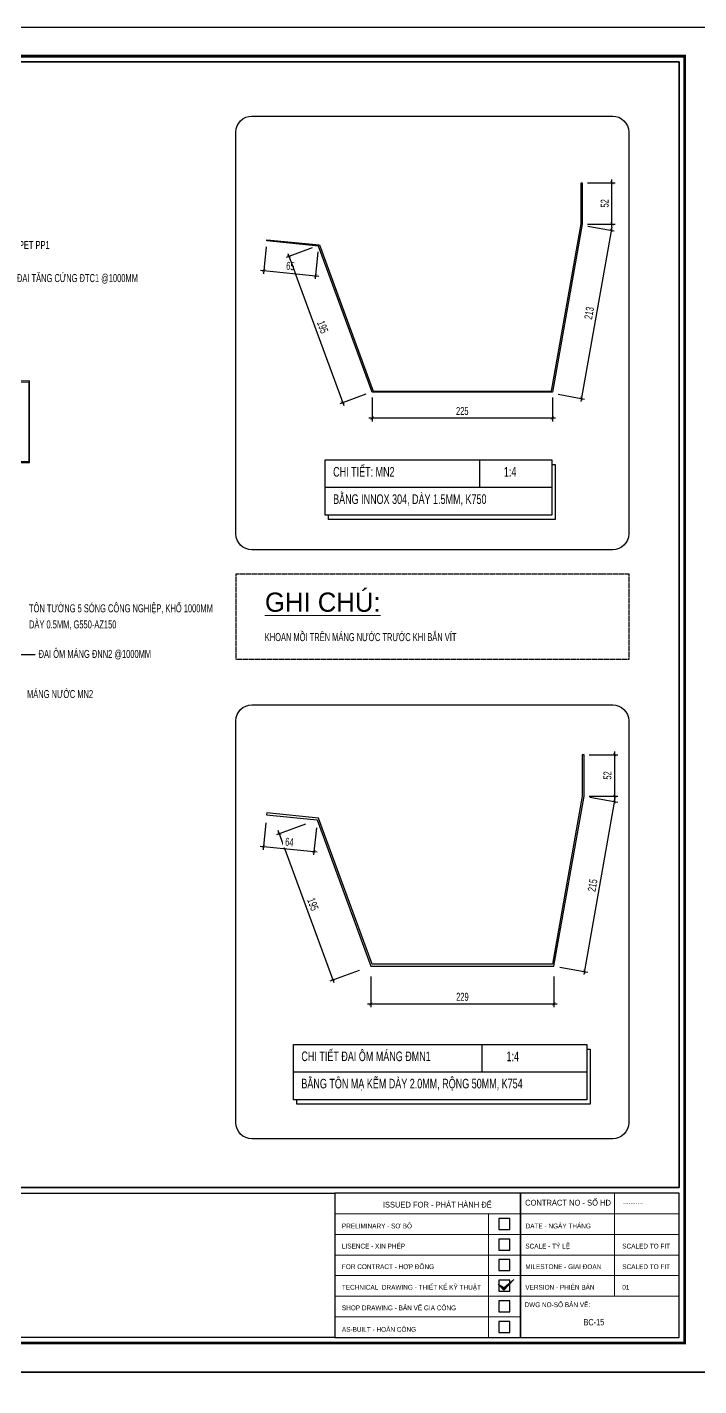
# Model space of a CAD drawing. Header units: inches. Extents: x 2 to 32666, y -5537 to 22.
# Drawn here: x 19401.8 to 19611.6, y -4128.8 to -3704.5 of the extents above; entities that cross this region are included whole.
import ezdxf
from ezdxf.enums import TextEntityAlignment as Align

# ---------------------------------------------------------------- set-up
doc = ezdxf.new("R2010")
doc.units = ezdxf.units.IN
doc.header["$MEASUREMENT"] = 0
doc.linetypes.add('HIDDEN', pattern=[0.375, 0.25, -0.125])
doc.layers.get('Defpoints').update_dxf_attribs({"lineweight": 9})
for name, color, linetype in [('1', 1, 'Continuous'), ('2', 2, 'Continuous'), ('3', 3, 'Continuous'), ('4', 4, 'Continuous'), ('6', 6, 'Continuous'), ('7', 7, 'Continuous'), ('9', 9, 'Continuous'), ('BAO KHUNG', 31, 'Continuous'), ('DIM', 8, 'Continuous'), ('Fast RSQ_A2 Frame$0$Khung ten', 4, 'Continuous'), ('NET IN', 3, 'Continuous')]:
    doc.layers.add(name, color=color, linetype=linetype)
for name, color, linetype, lineweight in [('_TEXT', 3, 'Continuous', 13), ('DETAIL$0$S-Dim', 8, 'Continuous', 20), ('DETAIL$0$S-Hatch', 8, 'Continuous', 13), ('S-Hatch', 8, 'Continuous', 9)]:
    doc.layers.add(name, color=color, linetype=linetype, lineweight=lineweight)
doc.layers.add('Cover text', color=7, linetype='Continuous', true_color=0x52370f)
doc.styles.add('ST1', font='vnshx.shx', dxfattribs={"width": 0.7})
doc.styles.add('ST1H', font='vnshxh.shx', dxfattribs={"width": 0.7})
doc.styles.add('ST3', font='VHAVANB.TTF')
doc.styles.get("Standard").update_dxf_attribs({"font": 'arial.ttf'})
doc.styles.add('STYLE2', font='VHAVAN.TTF')
doc.styles.add('TIEU DE', font='Vharialn.ttf')
doc.dimstyles.new('4', dxfattribs={"dimtxt": 2.5, "dimasz": 1, "dimexe": 1, "dimexo": 0, "dimgap": 1, "dimtad": 1, "dimdec": 0, "dimlfac": 4, "dimzin": 0, "dimdsep": 46, "dimtxsty": 'ST1', "dimblk": 'ARCHTICK', "dimcen": 1, "dimdle": 1, "dimclrd": 8, "dimclre": 8, "dimclrt": 3, "dimadec": 0, "dimazin": 0, "dimtfac": 1, "dimtdec": 0, "dimtix": 1, "dimtmove": 1, "dimatfit": 3, "dimldrblk": 'OPEN30', "dimfxl": 0.18, "dimtfill": 1, "dimtolj": 1, "dimtzin": 0, "dimlwd": -1, "dimlwe": -1, "dimarcsym": 2})

# ---------------------------------------------------------------- blocks, each defined once
blk = doc.blocks.new('DETAIL$0$MARK')
at = {"layer": 'DETAIL$0$S-Hatch', "linetype": 'Continuous'}
h = blk.add_hatch(dxfattribs=at)
h.set_pattern_fill('ANSI31', color=256, scale=50, style=0)
h.paths.add_polyline_path([(1667850, -1156933), (1667909, -1156997), (1668012, -1156885), (1667913, -1156967)])
at = {"layer": 'DETAIL$0$S-Dim', "linetype": 'Continuous'}
blk.add_lwpolyline([(1667850, -1156933), (1667909, -1156997), (1668012, -1156885), (1667913, -1156967), (1667850, -1156933)], dxfattribs=at)
blk = doc.blocks.new('kt kien truc 1')
at = {"layer": '2', "color": 157, "linetype": 'Continuous'}
blk.add_lwpolyline([(0, 420), (594, 420), (594, 0), (0, 0)], close=True, dxfattribs=at)
at = {"layer": '7', "color": 147, "linetype": 'Continuous'}
blk.add_lwpolyline([(12.33, 57.61), (581.67, 57.61), (581.67, 409.19), (12.33, 409.19)], close=True, dxfattribs=at)
at = {"layer": 'BAO KHUNG', "color": 167, "linetype": 'Continuous', "const_width": 0.871}
blk.add_lwpolyline([(10.59, 9.07), (583.41, 9.07), (583.41, 410.93), (10.59, 410.93)], close=True, dxfattribs=at)
at = {"layer": 'BAO KHUNG', "color": 7}
for points in [[(211.89, 55.81), (474.14, 55.81), (474.14, 10.81), (211.89, 10.81)], [(474.14, 10.81), (532.16, 10.81), (532.16, 55.81), (474.14, 55.81)], [(532.16, 10.81), (581.67, 10.81), (581.67, 55.81), (532.16, 55.81)]]:
    blk.add_lwpolyline(points, close=True, dxfattribs=at)
at = {"layer": 'Fast RSQ_A2 Frame$0$Khung ten', "color": 7, "ltscale": 1000}
for points in [[(525.34, 44.51), (528.78, 44.51), (528.78, 47.96), (525.34, 47.96)], [(525.34, 38.09), (528.78, 38.09), (528.78, 41.53), (525.34, 41.53)], [(525.34, 31.66), (528.78, 31.66), (528.78, 35.1), (525.34, 35.1)], [(525.34, 25.23), (528.78, 25.23), (528.78, 28.67), (525.34, 28.67)], [(525.34, 18.8), (528.78, 18.8), (528.78, 22.24), (525.34, 22.24)], [(525.34, 12.37), (528.78, 12.37), (528.78, 15.81), (525.34, 15.81)]]:
    blk.add_lwpolyline(points, close=True, dxfattribs=at)
at = {"layer": 'S-Hatch'}
for p, q in [((561.54, 55.81), (561.54, 23.67)), ((474.14, 49.38), (532.16, 49.38)), ((522.13, 10.81), (522.13, 49.38)), ((532.16, 49.38), (581.67, 49.38)), ((474.14, 42.95), (532.16, 42.95)), ((532.16, 42.95), (581.67, 42.95)), ((474.14, 36.52), (532.16, 36.52)), ((532.16, 36.52), (581.67, 36.52)), ((474.14, 30.1), (532.16, 30.1)), ((532.16, 30.1), (581.67, 30.1)), ((474.14, 23.67), (532.16, 23.67)), ((532.16, 23.67), (581.67, 23.67)), ((474.14, 17.24), (532.16, 17.24))]:
    blk.add_line(p, q, dxfattribs=at)
at = {"layer": 'DETAIL$0$S-Dim', "linetype": 'Continuous', "xscale": 0.02999999999301508, "yscale": 0.02999999999301508, "zscale": 0.02999999999301508}
blk.add_blockref('DETAIL$0$MARK', (-49510.32, 34735.43), dxfattribs=at)
at = {"layer": 'BAO KHUNG', "color": 7, "linetype": 'Continuous', "width": 0.9}
blk.add_text('ISSUED FOR - PHÁT HÀNH ĐỂ ', height=1.8, dxfattribs=at).set_placement((506.46, 51.36), align=Align.CENTER)
blk.add_text('CONTRACT NO - SỐ HD', height=1.8, dxfattribs=at).set_placement((533.57, 51.98))
at = {"layer": 'BAO KHUNG', "color": 109, "linetype": 'Continuous', "style": 'STYLE2', "width": 0.8}
blk.add_text('...........', height=1.5, dxfattribs=at).set_placement((564.21, 52.44))
at = {"layer": 'Cover text', "linetype": 'Continuous', "style": 'STYLE2', "width": 0.8}
for s, p in [('PRELIMINARY - S¥ Bé', (476.33, 44.85)), ('date - NGµY TH¸NG', (533.72, 44.85)), ('LISENCE - XIN PHÐP', (476.33, 38.57)), ('scale - tû lÖ', (533.63, 38.57)), ('scaled to fit', (563.92, 38.57)), ('FOR CONTRACT - HîP §åNG', (476.33, 32.14)), ('MILESTONE - GIAI §O¹N', (533.63, 32.14)), ('scaled to fit', (563.92, 32.14)), ('TECHNICAL  DRAWING - THIÕT KÕ Kü THUËT', (476.33, 25.71)), ('VERSION - PHI£N B¶N', (533.63, 25.71)), ('01', (563.92, 25.71)), ('SHOP DRAWING - B¶N VÏ GIA C¤NG', (476.33, 19.28)), ('%%u%%udwg no-sè b¶n vÏ:', (533.38, 20.26)), ('AS-BUILT - HOµN C¤NG', (476.33, 12.56))]:
    blk.add_text(s, height=1.5, dxfattribs=at).set_placement(p)
at = {"layer": 'Cover text', "ltscale": 0.5, "style": 'TIEU DE'}
for tag, p in [('TENBANVE', (45.93, 14.6)), ('STT', (555.05, 15.58))]:
    blk.add_attdef(tag, text='', height=2, dxfattribs=at).set_placement(p, align=Align.MIDDLE_CENTER)
blk = doc.blocks.new('_ArchTick')
at = {"color": 0, "linetype": 'ByBlock', "const_width": 0.15}
blk.add_lwpolyline([(-0.5, -0.5), (0.5, 0.5)], dxfattribs=at)
blk = doc.blocks.new('DOT')
at = {"color": 0, "linetype": 'ByBlock'}
blk.add_line((-0.5, 0), (-1, 0), dxfattribs=at)
at = {"color": 0, "linetype": 'ByBlock', "const_width": 0.5}
blk.add_lwpolyline([(-0.25, 0, 1), (0.25, 0, 1)], format="xyb", close=True, dxfattribs=at)
blk = doc.blocks.new('*D6299')
at = {"layer": 'Defpoints', "color": 0, "transparency": 16777216}
for p in [(19576.8, -3753.1), (19584.46, -3753.1), (19576.8, -3766.02)]:
    blk.add_point(p, dxfattribs=at)
at = {"layer": 'DIM', "color": 8, "linetype": 'Continuous', "transparency": 16777216}
for p, q in [((19576.8, -3753.1), (19585.46, -3753.1)), ((19584.46, -3767.02), (19584.46, -3752.1)), ((19576.8, -3766.02), (19585.46, -3766.02))]:
    blk.add_line(p, q, dxfattribs=at)
at = {"layer": 'DIM', "color": 8, "transparency": 16777216}
for p, rotation in [((19584.46, -3753.1), 90), ((19584.46, -3766.02), 270)]:
    blk.add_blockref('_ArchTick', p, dxfattribs=dict(at, rotation=rotation))
at = {"layer": 'DIM', "color": 3, "transparency": 16777216, "insert": (19582.21, -3759.56), "char_height": 2.5, "attachment_point": 5, "rotation": 90, "style": 'ST1', "bg_fill": 3, "box_fill_scale": 1.25, "bg_fill_color": 256, "bg_fill_true_color": 13158600, "bg_fill_transparency": 0}
blk.add_mtext('\\A1;52', dxfattribs=at)
blk = doc.blocks.new('_Open30')
at = {"color": 0, "linetype": 'ByBlock', "lineweight": -2}
for p, q in [((-1, 0.27), (0, 0)), ((0, 0), (-1, -0.27)), ((0, 0), (-1, 0))]:
    blk.add_line(p, q, dxfattribs=at)
blk = doc.blocks.new('*D6300')
at = {"layer": 'Defpoints', "color": 0, "transparency": 16777216}
for p in [(19576.92, -3766.66), (19567.61, -3819.18), (19574.9, -3820.47)]:
    blk.add_point(p, dxfattribs=at)
at = {"layer": 'DIM', "color": 8, "linetype": 'Continuous', "transparency": 16777216}
for p, q in [((19584.39, -3766.97), (19574.73, -3821.46)), ((19576.92, -3766.66), (19585.2, -3768.12)), ((19567.61, -3819.18), (19575.89, -3820.65))]:
    blk.add_line(p, q, dxfattribs=at)
at = {"layer": 'DIM', "color": 8, "transparency": 16777216}
for p, rotation in [((19584.21, -3767.95), 79.95014952976469), ((19574.9, -3820.47), 259.9501495297647)]:
    blk.add_blockref('_ArchTick', p, dxfattribs=dict(at, rotation=rotation))
at = {"layer": 'DIM', "color": 3, "transparency": 16777216, "insert": (19577.34, -3793.82), "char_height": 2.5, "attachment_point": 5, "rotation": 79.9501, "style": 'ST1', "bg_fill": 3, "box_fill_scale": 1.25, "bg_fill_color": 256, "bg_fill_true_color": 13158600, "bg_fill_transparency": 0}
blk.add_mtext('\\A1;213', dxfattribs=at)
blk = doc.blocks.new('*D6301')
at = {"layer": 'Defpoints', "color": 0, "transparency": 16777216}
for p in [(19509.54, -3820.15), (19565.86, -3820.15), (19509.54, -3826.65)]:
    blk.add_point(p, dxfattribs=at)
at = {"layer": 'DIM', "color": 8, "linetype": 'Continuous', "transparency": 16777216}
for p, q in [((19509.54, -3820.15), (19509.54, -3827.65)), ((19565.86, -3820.15), (19565.86, -3827.65)), ((19566.86, -3826.65), (19508.54, -3826.65))]:
    blk.add_line(p, q, dxfattribs=at)
at = {"layer": 'DIM', "color": 8, "transparency": 16777216, "rotation": 180}
blk.add_blockref('_ArchTick', (19509.54, -3826.65), dxfattribs=at)
at = {"layer": 'DIM', "color": 8, "transparency": 16777216}
blk.add_blockref('_ArchTick', (19565.86, -3826.65), dxfattribs=at)
at = {"layer": 'DIM', "color": 3, "transparency": 16777216, "insert": (19537.7, -3824.4), "char_height": 2.5, "attachment_point": 5, "style": 'ST1', "bg_fill": 3, "box_fill_scale": 1.25, "bg_fill_color": 256, "bg_fill_true_color": 13158600, "bg_fill_transparency": 0}
blk.add_mtext('\\A1;225', dxfattribs=at)
blk = doc.blocks.new('*D6302')
at = {"layer": 'Defpoints', "color": 0, "transparency": 16777216}
for p in [(19476.44, -3773.11), (19492.61, -3774.72), (19491.87, -3782.16)]:
    blk.add_point(p, dxfattribs=at)
at = {"layer": 'DIM', "color": 8, "linetype": 'Continuous', "transparency": 16777216}
for p, q in [((19476.44, -3773.11), (19475.6, -3781.54)), ((19492.61, -3774.72), (19491.77, -3783.16)), ((19474.7, -3780.45), (19492.86, -3782.26))]:
    blk.add_line(p, q, dxfattribs=at)
at = {"layer": 'DIM', "color": 8, "transparency": 16777216}
for p, rotation in [((19475.7, -3780.55), 174.2893955800681), ((19491.87, -3782.16), 354.2893955800681)]:
    blk.add_blockref('_ArchTick', p, dxfattribs=dict(at, rotation=rotation))
at = {"layer": 'DIM', "color": 3, "transparency": 16777216, "insert": (19484.01, -3779.12), "char_height": 2.5, "attachment_point": 5, "rotation": 354.2894, "style": 'ST1', "bg_fill": 3, "box_fill_scale": 1.25, "bg_fill_color": 256, "bg_fill_true_color": 13158600, "bg_fill_transparency": 0}
blk.add_mtext('\\A1;65', dxfattribs=at)
blk = doc.blocks.new('*D6436')
at = {"layer": '1', "color": 8, "linetype": 'Continuous', "transparency": 16777216}
for p, q in [((19490.81, -3773.47), (19482.66, -3776.46)), ((19483.25, -3775.17), (19500.69, -3822.71)), ((19507.56, -3819.13), (19499.41, -3822.12))]:
    blk.add_line(p, q, dxfattribs=at)
at = {"layer": 'Defpoints', "color": 0, "transparency": 16777216}
for p in [(19490.81, -3773.47), (19500.35, -3821.77), (19507.56, -3819.13)]:
    blk.add_point(p, dxfattribs=at)
at = {"layer": '1', "color": 8, "transparency": 16777216}
for p, rotation in [((19483.6, -3776.11), 110.1430989596976), ((19500.35, -3821.77), 290.1430989596976)]:
    blk.add_blockref('_ArchTick', p, dxfattribs=dict(at, rotation=rotation))
at = {"layer": '1', "color": 3, "transparency": 16777216, "insert": (19494.09, -3798.17), "char_height": 2.5, "attachment_point": 5, "rotation": 290.1431, "style": 'ST1', "bg_fill": 3, "box_fill_scale": 1.25, "bg_fill_color": 256, "bg_fill_true_color": 13158600, "bg_fill_transparency": 0}
blk.add_mtext('\\A1;195', dxfattribs=at)
blk = doc.blocks.new('*D6477')
at = {"layer": '1', "color": 8, "linetype": 'Continuous', "transparency": 16777216}
for p, q in [((19509.14, -4001.04), (19509.14, -4010.61)), ((19566.34, -4001.04), (19566.34, -4010.61)), ((19567.34, -4009.61), (19508.14, -4009.61))]:
    blk.add_line(p, q, dxfattribs=at)
at = {"layer": 'Defpoints', "color": 0, "transparency": 16777216}
for p in [(19509.14, -4001.04), (19566.34, -4001.04), (19509.14, -4009.61)]:
    blk.add_point(p, dxfattribs=at)
at = {"layer": '1', "color": 8, "transparency": 16777216, "rotation": 180}
blk.add_blockref('_ArchTick', (19509.14, -4009.61), dxfattribs=at)
at = {"layer": '1', "color": 8, "transparency": 16777216}
blk.add_blockref('_ArchTick', (19566.34, -4009.61), dxfattribs=at)
at = {"layer": '1', "color": 3, "transparency": 16777216, "insert": (19537.74, -4007.36), "char_height": 2.5, "attachment_point": 5, "style": 'ST1', "bg_fill": 3, "box_fill_scale": 1.25, "bg_fill_color": 256, "bg_fill_true_color": 13158600, "bg_fill_transparency": 0}
blk.add_mtext('\\A1;229', dxfattribs=at)
blk = doc.blocks.new('*D6478')
at = {"layer": '1', "color": 8, "linetype": 'Continuous', "transparency": 16777216}
for p, q in [((19488.76, -3953.38), (19479.62, -3956.73)), ((19497.66, -4003.03), (19480.21, -3955.45)), ((19505.53, -3999.08), (19496.38, -4002.43))]:
    blk.add_line(p, q, dxfattribs=at)
at = {"layer": 'Defpoints', "color": 0, "transparency": 16777216}
for p in [(19488.76, -3953.38), (19480.56, -3956.39), (19505.53, -3999.08)]:
    blk.add_point(p, dxfattribs=at)
at = {"layer": '1', "color": 8, "transparency": 16777216}
for p, rotation in [((19480.56, -3956.39), 110.1430989596461), ((19497.32, -4002.09), 290.1430989596461)]:
    blk.add_blockref('_ArchTick', p, dxfattribs=dict(at, rotation=rotation))
at = {"layer": '1', "color": 3, "transparency": 16777216, "insert": (19491.05, -3978.46), "char_height": 2.5, "attachment_point": 5, "rotation": 290.1431, "style": 'ST1', "bg_fill": 3, "box_fill_scale": 1.25, "bg_fill_color": 256, "bg_fill_true_color": 13158600, "bg_fill_transparency": 0}
blk.add_mtext('\\A1;195', dxfattribs=at)
blk = doc.blocks.new('*D6479')
at = {"layer": '1', "color": 8, "linetype": 'Continuous', "transparency": 16777216}
for p, q in [((19575.75, -4000.43), (19585.5, -3945.42)), ((19577.59, -3945.03), (19586.31, -3946.58)), ((19568.19, -3998.08), (19576.91, -3999.62))]:
    blk.add_line(p, q, dxfattribs=at)
at = {"layer": 'Defpoints', "color": 0, "transparency": 16777216}
for p in [(19577.59, -3945.03), (19585.32, -3946.4), (19568.19, -3998.08)]:
    blk.add_point(p, dxfattribs=at)
at = {"layer": '1', "color": 8, "transparency": 16777216}
for p, rotation in [((19585.32, -3946.4), 79.95014952972524), ((19575.92, -3999.45), 259.9501495297252)]:
    blk.add_blockref('_ArchTick', p, dxfattribs=dict(at, rotation=rotation))
at = {"layer": '1', "color": 3, "transparency": 16777216, "insert": (19578.41, -3972.53), "char_height": 2.5, "attachment_point": 5, "rotation": 79.9501, "style": 'ST1', "bg_fill": 3, "box_fill_scale": 1.25, "bg_fill_color": 256, "bg_fill_true_color": 13158600, "bg_fill_transparency": 0}
blk.add_mtext('\\A1;215', dxfattribs=at)
blk = doc.blocks.new('*D6480')
at = {"layer": '1', "color": 8, "linetype": 'Continuous', "transparency": 16777216}
for p, q in [((19476.31, -3953), (19475.47, -3961.45)), ((19492.13, -3954.58), (19491.28, -3963.03)), ((19492.37, -3962.14), (19474.57, -3960.36))]:
    blk.add_line(p, q, dxfattribs=at)
at = {"layer": 'Defpoints', "color": 0, "transparency": 16777216}
for p in [(19476.31, -3953), (19492.13, -3954.58), (19475.57, -3960.46)]:
    blk.add_point(p, dxfattribs=at)
at = {"layer": '1', "color": 8, "transparency": 16777216}
for p, rotation in [((19475.57, -3960.46), 174.2893955800442), ((19491.38, -3962.04), 354.2893955800442)]:
    blk.add_blockref('_ArchTick', p, dxfattribs=dict(at, rotation=rotation))
at = {"layer": '1', "color": 3, "transparency": 16777216, "insert": (19483.7, -3959.01), "char_height": 2.5, "attachment_point": 5, "rotation": 354.2894, "style": 'ST1', "bg_fill": 3, "box_fill_scale": 1.25, "bg_fill_color": 256, "bg_fill_true_color": 13158600, "bg_fill_transparency": 0}
blk.add_mtext('\\A1;64', dxfattribs=at)
blk = doc.blocks.new('*D6481')
at = {"layer": '1', "color": 8, "linetype": 'Continuous', "transparency": 16777216}
for p, q in [((19577.32, -3931.73), (19586.31, -3931.73)), ((19585.31, -3930.73), (19585.31, -3945.7)), ((19577.32, -3944.7), (19586.31, -3944.7))]:
    blk.add_line(p, q, dxfattribs=at)
at = {"layer": 'Defpoints', "color": 0, "transparency": 16777216}
for p in [(19577.32, -3931.73), (19577.32, -3944.7), (19585.31, -3944.7)]:
    blk.add_point(p, dxfattribs=at)
at = {"layer": '1', "color": 8, "transparency": 16777216}
for p, rotation in [((19585.31, -3931.73), 90), ((19585.31, -3944.7), 270)]:
    blk.add_blockref('_ArchTick', p, dxfattribs=dict(at, rotation=rotation))
at = {"layer": '1', "color": 3, "transparency": 16777216, "insert": (19583.06, -3938.22), "char_height": 2.5, "attachment_point": 5, "rotation": 90, "style": 'ST1', "bg_fill": 3, "box_fill_scale": 1.25, "bg_fill_color": 256, "bg_fill_true_color": 13158600, "bg_fill_transparency": 0}
blk.add_mtext('\\A1;52', dxfattribs=at)

msp = doc.modelspace()

# ---------------------------------------------------------------- linework, layer by layer
at = {"layer": '1', "linetype": 'HIDDEN'}
msp.add_lwpolyline([(19467.0411, -3875.2987), (19589.7313, -3875.2987), (19589.7313, -3902.0082), (19467.0411, -3902.0082)], close=True, dxfattribs=at)
at = {"layer": '4'}
msp.add_lwpolyline([(19476.567, -3950.4697), (19492.3778, -3952.0508), (19509.1409, -3997.7516), (19566.3449, -3997.7516), (19575.7462, -3944.7038), (19575.7462, -3931.7325), (19575.1712, -3931.7325), (19575.1712, -3944.6532), (19565.8628, -3997.1766), (19509.5425, -3997.1766), (19492.7936, -3951.5145), (19476.6242, -3949.8976)], close=True, dxfattribs=at)
at = {"layer": '6'}
for points in [[(19575.1712, -3753.1041), (19575.1712, -3766.0248), (19565.8628, -3818.5481), (19509.5425, -3818.5481), (19492.7936, -3772.8861), (19476.6242, -3771.2692), (19476.6615, -3770.896), (19493.1201, -3772.5419), (19509.8643, -3818.1731), (19565.5641, -3818.1731), (19574.7962, -3765.9824), (19574.7962, -3753.1041)], [(19348.5648, -3830.8708), (19348.5648, -3823.3708), (19341.0648, -3823.3708), (19341.0648, -3815.8708), (19402.3076, -3815.2584), (19402.3076, -3840.2584), (19394.8076, -3840.2584), (19394.8076, -3849.0084), (19395.0576, -3849.0084), (19395.0576, -3840.5084), (19402.5576, -3840.5084), (19402.5576, -3815.0059), (19340.8148, -3815.6233), (19340.8148, -3823.6208), (19348.3148, -3823.6208), (19348.3148, -3830.8708)]]:
    msp.add_lwpolyline(points, close=True, dxfattribs=at)
at = {"layer": '9'}
msp.add_lwpolyline([(19471.9993, -3916.1734), (19584.6895, -3916.1734, -0.41421356), (19589.6895, -3921.1734), (19589.6895, -4046.6817, -0.41421356), (19584.6895, -4051.6817), (19471.9993, -4051.6817, -0.41421356), (19466.9993, -4046.6817), (19466.9993, -3921.1734, -0.41421356)], format="xyb", close=True, dxfattribs=at)
at = {"layer": 'DIM'}
msp.add_lwpolyline([(19036.1005, -3715.3349), (19605.4384, -3715.3349), (19605.4384, -4066.9148), (19036.1005, -4066.9148)], close=True, dxfattribs=at)
at = {"layer": 'NET IN'}
for points in [[(19023.7695, -3704.5249), (19617.7695, -3704.5249), (19617.7695, -4124.5249), (19023.7695, -4124.5249)], [(19023.7695, -4124.5249), (19617.7695, -4124.5249), (19617.7695, -4544.5249), (19023.7695, -4544.5249)]]:
    msp.add_lwpolyline(points, close=True, dxfattribs=at)

# ---------------------------------------------------------------- block references
at = {"layer": '3'}
ref = msp.add_blockref('kt kien truc 1', (19023.7695, -4124.5249), dxfattribs=at)
ref.add_attrib('STT', 'bc-15', dxfattribs={"ltscale": 0.5, "height": 2, "style": 'TIEU DE'}).set_placement((19578.8177, -4108.9455), align=Align.MIDDLE_CENTER)
msp.add_blockref('kt kien truc 1', (19023.7695, -4544.5249), dxfattribs=at)

# ---------------------------------------------------------------- texts
at = {"layer": '3', "style": 'ST1H', "width": 0.7}
for s, p in [('diÒm ®Ønh parapet pp1', (19379.9492, -3773.8005)), ('®ai t¨ng cøng ®tc1 @1000mm', (19398.5963, -3784.1302)), ('t«n t\xadêng 5 sãng c«ng nghiÖp, khæ 1000mm', (19402.3514, -3887.2678)), ('dµy 0.5mm, g550-az150', (19402.3514, -3892.2941)), ('®ai «m m¸ng ®nn2 @1000MM', (19405.3566, -3901.5178)), ('m¸ng n\xadíc mn2', (19401.7326, -3914.0461))]:
    msp.add_text(s, height=2.5, dxfattribs=at).set_placement(p)
at = {"layer": '6', "style": 'ST1H', "width": 0.7}
msp.add_text('khoan måi trªn m¸ng n\xadíc tr\xadíc khi b¾n vÝt', height=2.5, dxfattribs=at).set_placement((19475.9985, -3896.2604))
at = {"layer": '_TEXT', "style": 'ST3'}
msp.add_text('%%Ughi chó:', height=6, dxfattribs=at).set_placement((19476.0713, -3887.0974))

# ---------------------------------------------------------------- leaders
at = {"layer": 'DIM'}
msp.add_leader([(19341.6562, -3864.3469), (19395.4522, -3900.4242), (19404.3263, -3900.4242)], dimstyle='4', override={"dimgap": 1, "dimtad": 0, "dimzin": 8, "dimldrblk": 'DOT'}, dxfattribs=at)

# ---------------------------------------------------------------- next in the draw order: texts
at = {"layer": '3', "insert": (19497.3639, -3843.4015), "char_height": 3, "width": 21.850239, "attachment_point": 4, "style": 'ST1H', "bg_fill": 2}
msp.add_mtext('\\A1;CHI TIÕT: MN2', dxfattribs=at)
at = {"layer": '3', "char_height": 3, "attachment_point": 4, "style": 'ST1H', "bg_fill": 2}
for s, insert in [('\\A1;B»NG INNOX 304, DµY 1.5MM, K750', (19497.3639, -3852.2047)), ('\\A1;CHI TIÕT §AI ¤M M¸NG §mn1', (19487.4406, -4025.9518)), ('\\A1;B»NG T¤N M¹ KÏM DµY 2.0MM, RéNG 50MM, K754', (19487.4406, -4034.7815))]:
    msp.add_mtext(s, dxfattribs=dict(at, insert=insert))

# ---------------------------------------------------------------- next in the draw order: dimensions: what is measured, and where the dimension line sits
at = {"layer": '1'}
for p1, p2, distance, picture, middle in [((19505.5275, -3999.0769), (19488.7645, -3953.3762), 8.7439, '*D6478', (19491.0493, -3978.4628)), ((19566.3449, -4001.0408), (19509.1409, -4001.0408), 8.5741, '*D6477', (19537.7429, -4007.3649))]:
    dim = msp.add_aligned_dim(p1=p1, p2=p2, distance=distance, dimstyle='4', dxfattribs=at)
    dim.commit()
    dim.dimension.update_dxf_attribs({"geometry": picture, "text_midpoint": middle})

# ---------------------------------------------------------------- next in the draw order: linework, layer by layer
at = {"color": 9}
for p, q in [((19543.0489, -3839.6605), (19543.0489, -3848.2851)), ((19543.8658, -4022.2374), (19543.8658, -4030.862))]:
    msp.add_line(p, q, dxfattribs=at)
for points in [[(19494.8943, -3839.6605), (19565.684, -3839.6605), (19565.684, -3856.9097), (19494.8943, -3856.9097)], [(19494.8943, -3839.6605), (19565.684, -3839.6605), (19565.684, -3848.2851), (19494.8943, -3848.2851)], [(19484.9711, -4022.2374), (19576.6318, -4022.2374), (19576.6318, -4039.4866), (19484.9711, -4039.4866)], [(19484.9711, -4022.2374), (19576.6318, -4022.2374), (19576.6318, -4030.862), (19484.9711, -4030.862)]]:
    msp.add_lwpolyline(points, close=True, dxfattribs=at)
for points in [[(19565.684, -3841.0811), (19566.7066, -3841.0811), (19566.7066, -3858.3303), (19495.917, -3858.3303), (19495.917, -3856.9097)], [(19576.6318, -4023.658), (19577.6544, -4023.658), (19577.6544, -4040.9072), (19485.9937, -4040.9072), (19485.9937, -4039.4866)]]:
    msp.add_lwpolyline(points, dxfattribs=at)

# ---------------------------------------------------------------- next in the draw order: dimensions: what is measured, and where the dimension line sits
at = {"layer": '1'}
for p1, p2, distance, picture, middle in [((19568.186, -3998.0778), (19577.5874, -3945.0301), -7.8565, '*D6479', (19578.4072, -3972.5323)), ((19492.1251, -3954.5787), (19476.3142, -3952.9976), 7.4953, '*D6480', (19483.6977, -3959.0073))]:
    dim = msp.add_aligned_dim(p1=p1, p2=p2, distance=distance, dimstyle='4', dxfattribs=at)
    dim.commit()
    dim.dimension.update_dxf_attribs({"geometry": picture, "text_midpoint": middle})

# ---------------------------------------------------------------- next in the draw order: texts
at = {"layer": '3', "char_height": 3, "attachment_point": 4, "style": 'ST1H', "bg_fill": 2}
for insert in [(19550.7081, -3843.375), (19551.525, -4025.9518)]:
    msp.add_mtext('\\A1;1:4', dxfattribs=dict(at, insert=insert))

# ---------------------------------------------------------------- next in the draw order: dimensions: what is measured, and where the dimension line sits
at = {"layer": '1'}
dim = msp.add_aligned_dim(p1=(19577.3205, -3931.7325), p2=(19577.3205, -3944.7038), distance=7.9943, dimstyle='4', dxfattribs=at)
dim.commit()
dim.dimension.update_dxf_attribs({"geometry": '*D6481', "text_midpoint": (19583.0649, -3938.2182)})

# ---------------------------------------------------------------- next in the draw order: linework, layer by layer
at = {"layer": '9'}
msp.add_lwpolyline([(19471.9993, -3732.2733), (19584.6895, -3732.2733, -0.41421356), (19589.6895, -3737.2733), (19589.6895, -3862.7817, -0.41421356), (19584.6895, -3867.7817), (19471.9993, -3867.7817, -0.41421356), (19466.9993, -3862.7817), (19466.9993, -3737.2733, -0.41421356)], format="xyb", close=True, dxfattribs=at)

# ---------------------------------------------------------------- next in the draw order: dimensions: what is measured, and where the dimension line sits
at = {"layer": 'DIM'}
for p1, p2, distance, picture, middle in [((19576.804, -3766.0248), (19576.804, -3753.1041), -7.6552, '*D6299', (19582.2092, -3759.5644)), ((19476.4405, -3773.1064), (19492.6099, -3774.7233), -7.477, '*D6302', (19484.0051, -3779.1159))]:
    dim = msp.add_aligned_dim(p1=p1, p2=p2, distance=distance, dimstyle='4', override={"dimzin": 8}, dxfattribs=at)
    dim.commit()
    dim.dimension.update_dxf_attribs({"geometry": picture, "text_midpoint": middle})

# ---------------------------------------------------------------- next in the draw order: dimensions: what is measured, and where the dimension line sits
dim = msp.add_aligned_dim(p1=(19576.9157, -3766.6572), p2=(19567.6073, -3819.1805), distance=7.4095, dimstyle='4', override={"dimzin": 8}, dxfattribs=at)
dim.commit()
dim.dimension.update_dxf_attribs({"geometry": '*D6300', "text_midpoint": (19577.3418, -3793.8192)})

# ---------------------------------------------------------------- next in the draw order: dimensions: what is measured, and where the dimension line sits
dim = msp.add_aligned_dim(p1=(19565.8628, -3820.1527), p2=(19509.5425, -3820.1527), distance=6.4924, dimstyle='4', override={"dimzin": 8}, dxfattribs=at)
dim.commit()
dim.dimension.update_dxf_attribs({"geometry": '*D6301', "text_midpoint": (19537.7027, -3824.3951)})

# ---------------------------------------------------------------- next in the draw order: dimensions: what is measured, and where the dimension line sits
at = {"layer": '1'}
dim = msp.add_aligned_dim(p1=(19490.8148, -3773.4659), p2=(19507.5637, -3819.1279), distance=-7.6863, dimstyle='4', dxfattribs=at)
dim.commit()
dim.dimension.update_dxf_attribs({"geometry": '*D6436', "text_midpoint": (19494.0855, -3798.169)})

doc.saveas('drawing.dxf')
